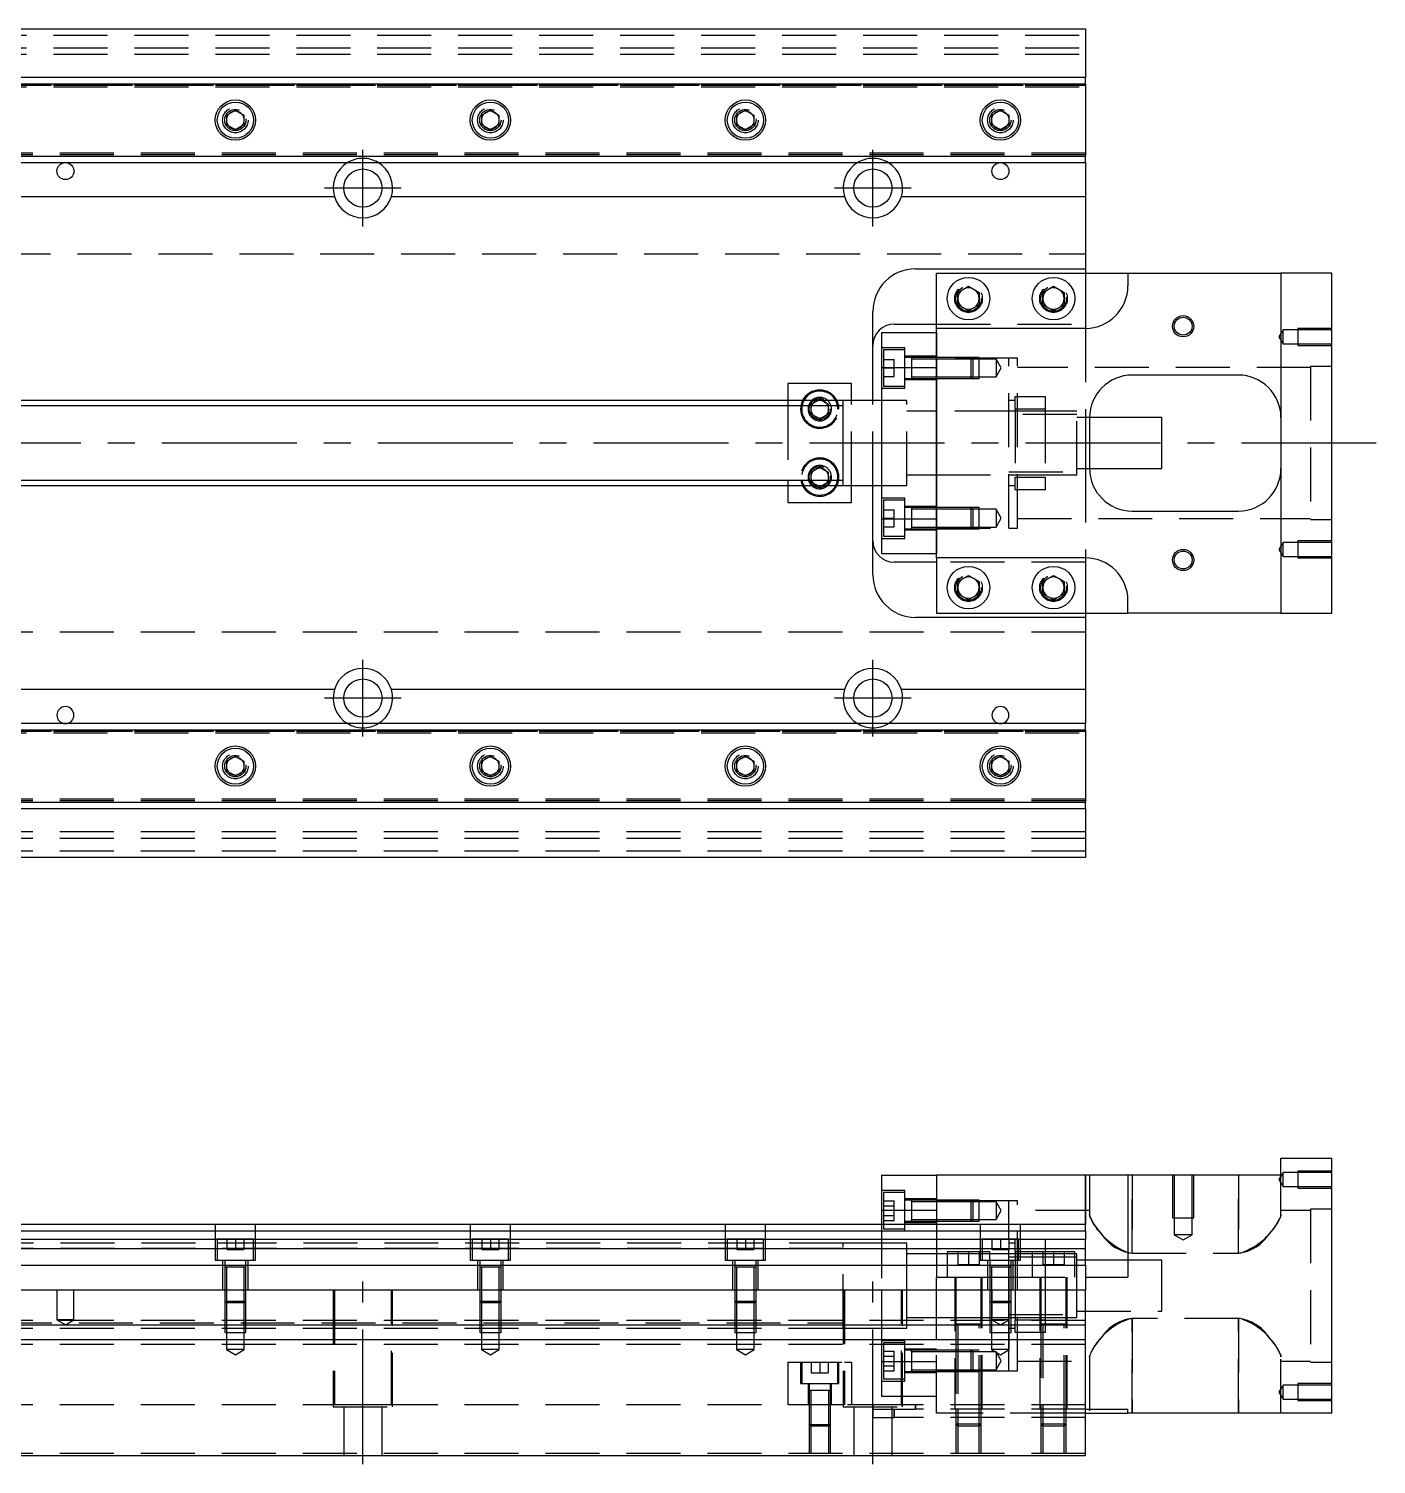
# Model space of a CAD drawing. Extents: x -20 to 930, y -286 to 102.
# Drawn here: x 451.4 to 768.4, y -240.3 to 97.5 of the extents above; entities that cross this region are included whole.
import ezdxf

# ---------------------------------------------------------------- set-up
doc = ezdxf.new("R2010")
doc.units = 0
doc.linetypes.add('CENTER', pattern=[50.8, 31.75, -6.35, 6.35, -6.35])
doc.linetypes.add('DASHED', pattern=[19.05, 12.7, -6.35])
doc.layers.get('0').update_dxf_attribs({"linetype": 'CONTINUOUS'})
doc.layers.add('CENTER', color=1, linetype='CENTER')

msp = doc.modelspace()

# ---------------------------------------------------------------- linework, layer by layer
at = {"color": 3, "linetype": 'DASHED'}
for p, q in [((0, 96), (700, 96)), ((0, 93), (700, 93)), ((0, 91.5), (700, 91.5)), ((0, 84.2), (700, 84.2)), ((0, 83.8), (700, 83.8)), ((425, 84.204452), (700, 84.204452)), ((502.483582, 76.286038), (502.5, 76)), ((557.5, 76), (557.518502, 76.303588)), ((622.483582, 76.286038), (622.5, 76)), ((677.5, 76), (677.518502, 76.303588)), ((700, 68.2), (0, 68.2)), ((700, 67.8), (0, 67.8)), ((700, 67.795548), (425, 67.795548)), ((5.640312, 44.5), (700, 44.5)), ((700, 40), (700, 28)), ((669.5, 34), (669.520026, 34.346056)), ((695.477798, 34.364306), (695.5, 34)), ((665, 28), (700, 28)), ((700, 28), (700, 27)), ((665, 26), (665, 17.78342)), ((700, 27), (700, 6)), ((746.5, 26.65), (745.547372, 25)), ((745.547372, 25), (746.5, 23.35)), ((746.5, 23.35), (746.5, 26.65)), ((750, 26.65), (746.5, 26.65)), ((750, 26.999994), (750, 23.000006)), ((758, 26.999994), (750, 26.999994)), ((758, 26.65), (750, 26.65)), ((657.5, 22.42767), (652, 22.42767)), ((652.5, 21.92767), (652.5, 13.42767)), ((657.5, 21.92767), (652.5, 21.92767)), ((657.5, 12.92767), (657.5, 22.42767)), ((665, 20.42767), (657.5, 20.42767)), ((746.5, 23.35), (750, 23.35)), ((750, 23.35), (758, 23.35)), ((750, 23.000006), (758, 23.000006)), ((652.5, 19.67767), (655, 19.67767)), ((652.5, 17.67767), (655, 17.67767)), ((655, 17.67767), (655, 19.67767)), ((655, 15.67767), (655, 17.67767)), ((659.1, 20.17767), (657.5, 20.17767)), ((659.1, 20.17767), (659.095, 20.17767)), ((659.1, 20.17767), (659.1, 19.92022)), ((664.99998, 20.17767), (659.1, 20.17767)), ((659.105, 20.17767), (659.1, 20.17767)), ((659.1, 19.92022), (659.1, 15.435068)), ((664.99998, 19.77767), (659.1, 19.77767)), ((673.1, 20.17767), (665, 20.17767)), ((673.1, 20.177664), (665, 20.177664)), ((682, 20), (665, 20)), ((673.5, 19.77767), (665, 19.77767)), ((673.1, 15.17767), (673.1, 20.17767)), ((673.5, 19.77767), (673.1, 20.17767)), ((675, 20.177664), (673.10002, 20.177664)), ((673.5, 19.77767), (673.5, 15.57767)), ((675, 19.77767), (673.50002, 19.77767)), ((675, 15.177674), (675, 20.177664)), ((679, 19.77767), (675, 19.77767)), ((679, 19.77767), (679, 15.57767)), ((680.212436, 17.67767), (679, 19.77767)), ((679, 15.57767), (680.212436, 17.67767)), ((682, -20), (682, 20)), ((684, 20), (682, 20)), ((684, -20), (684, 20)), ((753, 17.75), (684, 17.75)), ((753, 18), (753, -18)), ((758, 18), (753, 18)), ((652.5, 15.67767), (655, 15.67767)), ((657.5, 15.17767), (659.1, 15.17767)), ((657.5, 14.92767), (665, 14.92767)), ((659.095, 15.17767), (659.1, 15.17767)), ((659.1, 15.57767), (664.99998, 15.57767)), ((659.1, 15.435068), (659.1, 15.17767)), ((659.1, 15.17767), (664.99998, 15.17767)), ((659.1, 15.17767), (659.105, 15.17767)), ((665, 15.57767), (673.5, 15.57767)), ((665, 15.177674), (673.1, 15.177674)), ((665, 15.17767), (673.1, 15.17767)), ((673.1, 15.17767), (673.5, 15.57767)), ((673.10002, 15.177674), (675, 15.177674)), ((673.50002, 15.57767), (675, 15.57767)), ((675, 15.57767), (679, 15.57767)), ((652, 12.92767), (657.5, 12.92767)), ((652.5, 13.42767), (657.5, 13.42767)), ((683.5, 11), (690.5, 11)), ((683.5, 8), (683.5, 11)), ((690.5, 11), (690.5, 8)), ((630, 10), (630, 8.75)), ((630, 8.75), (630, -8.75)), ((635, 8), (635.018502, 8.303588)), ((635.5, 9.1547), (636.964102, 10)), ((635.5, 8.75), (635.5, 9.1547)), ((635.5, 6.8453), (635.5, 8.75)), ((637.5, 5.690598), (635.5, 6.8453)), ((639.5, 6.8453), (637.5, 5.690598)), ((638.035898, 10), (639.5, 9.1547)), ((639.5, 9.1547), (639.5, 8.75)), ((639.5, 8.75), (639.5, 6.8453)), ((645, -10), (645, 10)), ((650, -10), (650, 10)), ((658, 10), (652, 10)), ((658, -10), (658, 10)), ((665, 7.5), (658, 7.5)), ((682.005, 7.5), (665, 7.5)), ((690.5, 7.5), (681.995, 7.5)), ((683.5, 10), (682, 10)), ((683.5, 8), (683.5, -8)), ((690.5, 8), (683.5, 8)), ((690.5, 8), (690.5, -8)), ((698, 7.5), (690.5, 7.5)), ((698, -7.5), (698, 7.5)), ((698, 6.75), (682, 6.75)), ((701, 6), (698, 6)), ((700, 6), (700, -6)), ((635.5, -6.8453), (637.5, -5.690598)), ((637.5, -5.690598), (639.5, -6.8453)), ((682, -6.75), (698, -6.75)), ((698, -6), (701, -6)), ((700, -6), (700, -27)), ((630, -8.75), (630, -10)), ((635.5, -8.75), (635.5, -6.8453)), ((635.5, -9.1547), (635.5, -8.75)), ((636.964102, -10), (635.5, -9.1547)), ((639.5, -9.1547), (638.035898, -10)), ((639.5, -6.8453), (639.5, -8.75)), ((639.5, -8.75), (639.5, -9.1547)), ((639.983582, -7.713962), (640, -8)), ((652, -10), (658, -10)), ((658, -7.5), (665, -7.5)), ((665, -7.5), (682.005, -7.5)), ((681.995, -7.5), (690.5, -7.5)), ((682, -10), (683.5, -10)), ((683.5, -8), (690.5, -8)), ((683.5, -11), (683.5, -8)), ((690.5, -7.5), (698, -7.5)), ((690.5, -8), (690.5, -11)), ((657.5, -12.92767), (652, -12.92767)), ((652.5, -13.42767), (652.5, -21.92767)), ((657.5, -13.42767), (652.5, -13.42767)), ((657.5, -22.42767), (657.5, -12.92767)), ((690.5, -11), (683.5, -11)), ((652.5, -15.67767), (655, -15.67767)), ((655, -17.67767), (655, -15.67767)), ((665, -14.92767), (657.5, -14.92767)), ((659.1, -15.17767), (657.5, -15.17767)), ((659.1, -15.17767), (659.095, -15.17767)), ((659.1, -15.17767), (659.1, -15.435118)), ((659.105, -15.17767), (659.1, -15.17767)), ((664.99998, -15.17767), (659.1, -15.17767)), ((659.1, -15.435118), (659.1, -19.920272)), ((664.99998, -15.57767), (659.1, -15.57767)), ((673.1, -15.17767), (665, -15.17767)), ((673.1, -15.177674), (665, -15.177674)), ((673.5, -15.57767), (665, -15.57767)), ((673.1, -20.17767), (673.1, -15.17767)), ((673.5, -15.57767), (673.1, -15.17767)), ((675, -15.177674), (673.10002, -15.177674)), ((673.5, -15.57767), (673.5, -19.77767)), ((675, -15.57767), (673.50002, -15.57767)), ((675, -20.177664), (675, -15.177674)), ((679, -15.57767), (675, -15.57767)), ((679, -15.57767), (679, -19.77767)), ((680.212436, -17.67767), (679, -15.57767)), ((652.5, -17.67767), (655, -17.67767)), ((652.5, -19.67767), (655, -19.67767)), ((655, -19.67767), (655, -17.67767)), ((657.5, -20.17767), (659.1, -20.17767)), ((659.095, -20.17767), (659.1, -20.17767)), ((659.1, -19.77767), (664.99998, -19.77767)), ((659.1, -19.920272), (659.1, -20.17767)), ((659.1, -20.17767), (659.105, -20.17767)), ((659.1, -20.17767), (664.99998, -20.17767)), ((665, -17.78342), (665, -26)), ((665, -19.77767), (673.5, -19.77767)), ((665, -20), (682, -20)), ((665, -20.177664), (673.1, -20.177664)), ((665, -20.17767), (673.1, -20.17767)), ((673.1, -20.17767), (673.5, -19.77767)), ((673.10002, -20.177664), (675, -20.177664)), ((673.50002, -19.77767), (675, -19.77767)), ((675, -19.77767), (679, -19.77767)), ((679, -19.77767), (680.212436, -17.67767)), ((682, -20), (684, -20)), ((684, -17.75), (753, -17.75)), ((753, -18), (758, -18)), ((652, -22.42767), (657.5, -22.42767)), ((652.5, -21.92767), (657.5, -21.92767)), ((657.5, -20.42767), (665, -20.42767)), ((746.5, -23.35), (745.547372, -25)), ((746.5, -26.65), (746.5, -23.35)), ((750, -23.35), (746.5, -23.35)), ((750, -23.000006), (750, -26.999994)), ((758, -23.000006), (750, -23.000006)), ((758, -23.35), (750, -23.35)), ((700, -27), (700, -28)), ((745.547372, -25), (746.5, -26.65)), ((746.5, -26.65), (750, -26.65)), ((750, -26.65), (758, -26.65)), ((750, -26.999994), (758, -26.999994)), ((700, -28), (665, -28)), ((700, -28), (700, -40)), ((669.5, -34), (669.520026, -33.653944)), ((695.477798, -33.635694), (695.5, -34)), ((700, -44.5), (5.640312, -44.5)), ((0, -67.8), (700, -67.8)), ((0, -68.2), (700, -68.2)), ((425, -67.795548), (700, -67.795548)), ((502.483582, -75.713962), (502.5, -76)), ((562.483582, -75.713962), (562.5, -76)), ((622.483582, -75.713962), (622.5, -76)), ((682.483582, -75.713962), (682.5, -76)), ((700, -83.8), (0, -83.8)), ((700, -84.2), (0, -84.2)), ((700, -84.204452), (425, -84.204452)), ((700, -91.5), (0, -91.5)), ((700, -93), (0, -93)), ((700, -96), (0, -96)), ((746.5, -171.62), (745.547372, -173.27)), ((746.5, -174.92), (746.5, -171.62)), ((750, -171.62), (746.5, -171.62)), ((750, -171.270006), (750, -175.269994)), ((758, -171.270006), (750, -171.270006)), ((758, -171.62), (750, -171.62)), ((700, -172.27), (700, -183.77)), ((701, -172.27), (701, -181.564836)), ((711, -190.584786), (711, -172.27)), ((711, -172.27), (711, -190.584786)), ((720.500006, -172.27), (720.500006, -182.27)), ((720.9, -172.27), (720.9, -182.27)), ((725.1, -182.27), (725.1, -172.27)), ((725.499994, -182.27), (725.499994, -172.27)), ((736, -172.27), (736, -190.584786)), ((736, -190.584786), (736, -172.27)), ((745.547372, -173.27), (746.5, -174.92)), ((746, -181.564836), (746, -172.27)), ((746.5, -174.92), (750, -174.92)), ((750, -174.92), (758, -174.92)), ((750, -175.269994), (758, -175.269994)), ((657.5, -175.84233), (652, -175.84233)), ((652.5, -176.34233), (652.5, -180.59233)), ((657.5, -176.34233), (652.5, -176.34233)), ((652.5, -178.28293), (655, -178.28293)), ((655, -179.43763), (655, -178.28293)), ((657.5, -180.59233), (657.5, -175.84233)), ((665, -177.84233), (657.5, -177.84233)), ((659.1, -178.09233), (657.5, -178.09233)), ((659.1, -178.09233), (659.095, -178.09233)), ((659.1, -178.092326), (659.1, -178.49233)), ((659.1, -178.09233), (659.1, -178.34978)), ((659.1, -178.349798), (659.1, -178.09233)), ((664.99998, -178.09233), (659.1, -178.09233)), ((659.105, -178.09233), (659.1, -178.09233)), ((659.1, -178.34978), (659.1, -180.59233)), ((664.99998, -178.49233), (659.1, -178.49233)), ((673.1, -178.09233), (665, -178.09233)), ((673.100006, -178.092336), (665, -178.092336)), ((673.27767, -178.27), (665, -178.27)), ((673.5, -178.49233), (665, -178.49233)), ((673.1, -180.59233), (673.1, -178.09233)), ((673.5, -178.49233), (673.1, -178.09233)), ((675, -178.092336), (673.10002, -178.092336)), ((675, -178.27), (673.27767, -178.27)), ((673.5, -178.49233), (673.5, -182.69233)), ((675, -178.49233), (673.50002, -178.49233)), ((675, -183.092326), (675, -178.092336)), ((682, -178.27), (675, -178.27)), ((679, -178.49233), (675, -178.49233)), ((679, -178.49233), (679, -182.69233)), ((680.212436, -180.59233), (679, -178.49233)), ((682, -187.27), (682, -178.27)), ((684, -178.27), (682, -178.27)), ((684, -198.27), (684, -178.27)), ((652.5, -179.43763), (655, -179.43763)), ((652.5, -180.59233), (652.5, -183.77)), ((652.5, -181.747032), (655, -181.747032)), ((655, -181.747032), (655, -179.43763)), ((655, -182.901732), (655, -181.747032)), ((657.5, -185.34233), (657.5, -180.59233)), ((659.1, -180.450286), (659.1, -180.734376)), ((659.1, -180.59233), (659.1, -182.834932)), ((673.1, -183.09233), (673.1, -180.59233)), ((679, -182.69233), (680.212436, -180.59233)), ((701, -180.52), (684, -180.52)), ((701, -181.564836), (701.03624, -181.894956)), ((701.02814, -181.853354), (701, -181.564836)), ((701.119076, -182.200348), (701.02814, -181.853354)), ((720.500006, -182.27), (725.499994, -182.27)), ((720.9, -182.27), (720.9, -186.27)), ((725.1, -186.27), (725.1, -182.27)), ((745.880924, -182.200348), (745.97186, -181.853354)), ((746, -181.564836), (745.96376, -181.894956)), ((745.97186, -181.853354), (746, -181.564836)), ((753, -180.52), (746, -180.52)), ((753, -180.27), (753, -216.27)), ((758, -180.27), (753, -180.27)), ((495.25, -183.77), (495.25, -192.27)), ((504.75, -192.27), (504.75, -183.77)), ((555.25, -183.77), (555.25, -192.27)), ((564.75, -192.27), (564.75, -183.77)), ((615.25, -183.77), (615.25, -192.27)), ((624.75, -192.27), (624.75, -183.77)), ((652, -183.77), (652, -199.27)), ((652, -185.34233), (657.5, -185.34233)), ((652.5, -182.901732), (655, -182.901732)), ((652.5, -183.77), (652.5, -184.84233)), ((652.5, -184.84233), (657.5, -184.84233)), ((657.5, -183.09233), (659.105, -183.09233)), ((657.5, -183.34233), (665, -183.34233)), ((659.095, -183.09233), (664.99998, -183.09233)), ((659.1, -182.69233), (659.1, -183.092336)), ((659.1, -182.69233), (664.99998, -182.69233)), ((659.1, -183.09233), (659.1, -182.834882)), ((659.1, -183.09233), (659.1, -182.834882)), ((659.1, -182.834932), (659.1, -183.09233)), ((659.1, -182.834932), (659.1, -183.09233)), ((665, -182.69233), (673.5, -182.69233)), ((665, -183.092326), (673.100006, -183.092326)), ((665, -183.09233), (673.1, -183.09233)), ((665, -183.77), (665, -196.27)), ((673.1, -183.09233), (673.5, -182.69233)), ((673.10002, -183.092326), (675, -183.092326)), ((673.50002, -182.69233), (675, -182.69233)), ((675, -182.69233), (679, -182.69233)), ((675.25, -183.77), (675.25, -192.27)), ((684.75, -192.27), (684.75, -183.77)), ((643, -188.27), (424.5, -188.27)), ((504.25, -187.27), (495.75, -187.27)), ((495.75, -187.27), (495.75, -192.27)), ((504.25, -188.27), (495.75, -188.27)), ((498, -187.27), (498, -189.77)), ((500, -187.27), (500, -189.77)), ((502, -187.27), (502, -189.77)), ((504.25, -192.27), (504.25, -187.27)), ((564.25, -187.27), (555.75, -187.27)), ((555.75, -187.27), (555.75, -192.27)), ((564.25, -188.27), (555.75, -188.27)), ((558, -187.27), (558, -189.77)), ((560, -187.27), (560, -189.77)), ((562, -187.27), (562, -189.77)), ((564.25, -192.27), (564.25, -187.27)), ((624.25, -187.27), (615.75, -187.27)), ((615.75, -187.27), (615.75, -192.27)), ((624.25, -188.27), (615.75, -188.27)), ((618, -187.27), (618, -189.77)), ((620, -187.27), (620, -189.77)), ((622, -187.27), (622, -189.77)), ((624.25, -192.27), (624.25, -187.27)), ((643, -188.27), (642.995, -188.27)), ((643, -188.270502), (643, -188.27)), ((652, -188.27), (643, -188.27)), ((643.005, -188.27), (643, -188.27)), ((643, -208.27), (643, -188.270502)), ((658, -188.27), (652, -188.27)), ((658, -198.27), (658, -188.27)), ((658, -198.27), (658, -188.27)), ((684.25, -187.27), (675.75, -187.27)), ((675.75, -187.27), (675.75, -192.27)), ((678, -187.27), (678, -189.77)), ((680, -187.27), (680, -189.77)), ((682, -187.27), (682, -189.77)), ((683.5, -188.27), (682, -188.27)), ((683.5, -190.27), (683.5, -187.27)), ((684.25, -187.27), (690.5, -187.27)), ((684.25, -192.27), (684.25, -187.27)), ((690.5, -187.27), (690.5, -190.27)), ((723, -186.27), (720.9, -186.27)), ((720.9, -186.27), (723, -187.482436)), ((725.1, -186.27), (723, -186.27)), ((723, -187.482436), (725.1, -186.27)), ((643, -189.52), (25, -189.52)), ((495.25, -192.27), (504.75, -192.27)), ((497, -192.27), (497, -199.27)), ((497.5, -192.27), (497.5, -193.87)), ((498, -189.77), (500, -189.77)), ((500, -189.77), (502, -189.77)), ((502.5, -193.87), (502.5, -192.27)), ((503, -199.27), (503, -192.27)), ((555.25, -192.27), (564.75, -192.27)), ((557, -192.27), (557, -199.27)), ((557.5, -192.27), (557.5, -193.87)), ((558, -189.77), (560, -189.77)), ((560, -189.77), (562, -189.77)), ((562.5, -193.87), (562.5, -192.27)), ((563, -199.27), (563, -192.27)), ((615.25, -192.27), (624.75, -192.27)), ((617, -192.27), (617, -199.27)), ((617.5, -192.27), (617.5, -193.87)), ((618, -189.77), (620, -189.77)), ((620, -189.77), (622, -189.77)), ((622.5, -193.87), (622.5, -192.27)), ((623, -199.27), (623, -192.27)), ((665, -190.77), (658, -190.77)), ((667.5, -190.77), (665, -190.77)), ((675.75, -190.27), (667.5, -190.27)), ((667.5, -190.27), (667.5, -196.27)), ((675.75, -190.77), (667.5, -190.77)), ((670, -190.27), (670, -193.27)), ((672.5, -190.27), (672.5, -193.27)), ((675, -190.27), (675, -193.27)), ((675.25, -192.27), (684.75, -192.27)), ((677.5, -190.27), (675.75, -190.27)), ((677.5, -190.77), (675.75, -190.77)), ((677, -192.27), (677, -199.27)), ((677.5, -192.27), (677.5, -190.27)), ((682, -190.77), (677.5, -190.77)), ((677.5, -192.27), (677.5, -193.87)), ((678, -189.77), (680, -189.77)), ((680, -189.77), (682, -189.77)), ((682, -190.77), (681.995, -190.77)), ((682, -192.27), (682, -189.77)), ((682.005, -190.77), (682, -190.77)), ((683.5, -190.77), (682, -190.77)), ((683.5, -191.52), (682, -191.52)), ((682, -193.868864), (682, -192.27)), ((682.5, -193.87), (682.5, -192.27)), ((683, -199.27), (683, -192.27)), ((683.5, -190.27), (683.5, -192.27)), ((684.25, -190.27), (683.5, -190.27)), ((684.25, -190.77), (683.5, -190.77)), ((684.25, -191.52), (683.5, -191.52)), ((683.5, -192.27), (683.5, -196.27)), ((687.5, -190.27), (684.25, -190.27)), ((687.5, -190.77), (684.25, -190.77)), ((687.5, -191.52), (684.25, -191.52)), ((697.5, -190.27), (687.5, -190.27)), ((687.5, -190.27), (687.5, -196.27)), ((690.5, -190.77), (687.5, -190.77)), ((690.5, -191.52), (687.5, -191.52)), ((690, -190.27), (690, -193.27)), ((690.5, -190.27), (690.5, -196.27)), ((697.5, -190.77), (690.5, -190.77)), ((697.5, -191.52), (690.5, -191.52)), ((692.5, -190.27), (692.5, -193.27)), ((695, -190.27), (695, -193.27)), ((697.5, -196.27), (697.5, -190.27)), ((698, -190.77), (697.5, -190.77)), ((698, -191.52), (697.5, -191.52)), ((698, -196.27), (698, -190.77)), ((700, -192.27), (698, -192.27)), ((710, -192.27), (700, -192.27)), ((709.999944, -190.481278), (711, -190.584786)), ((718, -192.27), (710, -192.27)), ((711, -190.584786), (736, -190.584786)), ((718, -198.27), (718, -192.27)), ((736.383512, -190.569422), (736, -190.584786)), ((497.5, -193.865), (497.5, -193.87)), ((497.757468, -193.87), (497.5, -193.87)), ((497.5, -193.87), (497.5, -199.26998)), ((497.5, -193.87), (497.5, -193.875)), ((502.242552, -193.87), (497.757468, -193.87)), ((497.9, -193.87), (497.9, -199.26998)), ((502.1, -199.26998), (502.1, -193.87)), ((502.5, -193.87), (502.242552, -193.87)), ((502.5, -193.87), (502.5, -193.865)), ((502.5, -199.26998), (502.5, -193.87)), ((502.5, -193.875), (502.5, -193.87)), ((557.5, -193.865), (557.5, -193.87)), ((557.757468, -193.87), (557.5, -193.87)), ((557.5, -193.87), (557.5, -199.26998)), ((557.5, -193.87), (557.5, -193.875)), ((562.242552, -193.87), (557.757468, -193.87)), ((557.9, -193.87), (557.9, -199.26998)), ((562.1, -199.26998), (562.1, -193.87)), ((562.5, -193.87), (562.242552, -193.87)), ((562.5, -193.87), (562.5, -193.865)), ((562.5, -199.26998), (562.5, -193.87)), ((562.5, -193.875), (562.5, -193.87)), ((617.5, -193.865), (617.5, -193.87)), ((617.757468, -193.87), (617.5, -193.87)), ((617.5, -193.87), (617.5, -199.26998)), ((617.5, -193.87), (617.5, -193.875)), ((622.242552, -193.87), (617.757468, -193.87)), ((617.9, -193.87), (617.9, -199.26998)), ((622.1, -199.26998), (622.1, -193.87)), ((622.5, -193.87), (622.242552, -193.87)), ((622.5, -193.87), (622.5, -193.865)), ((622.5, -199.26998), (622.5, -193.87)), ((622.5, -193.875), (622.5, -193.87)), ((670, -193.27), (672.5, -193.27)), ((672.5, -193.27), (675, -193.27)), ((677.5, -193.865), (677.5, -193.87)), ((677.5, -193.87), (677.757448, -193.87)), ((677.757468, -193.87), (677.5, -193.87)), ((677.5, -193.87), (677.5, -199.26998)), ((677.5, -193.87), (677.5, -193.875)), ((682.242552, -193.87), (677.757468, -193.87)), ((677.9, -193.87), (677.9, -199.26998)), ((682, -196.27), (682, -193.868864)), ((682.1, -199.26998), (682.1, -193.87)), ((682.5, -193.87), (682.242552, -193.87)), ((682.242602, -193.87), (682.5, -193.87)), ((682.5, -193.87), (682.5, -193.865)), ((682.5, -199.26998), (682.5, -193.87)), ((682.5, -193.875), (682.5, -193.87)), ((690, -193.27), (692.5, -193.27)), ((692.5, -193.27), (695, -193.27)), ((458, -199.27), (458, -206.27)), ((462, -206.27), (462, -199.27)), ((497.5, -199.27), (497.5, -201.87)), ((497.500006, -199.27), (497.500006, -201.870006)), ((497.9, -199.27), (497.9, -202.27)), ((502.1, -202.27), (502.1, -199.27)), ((502.499994, -201.870006), (502.499994, -199.27)), ((502.5, -201.87), (502.5, -199.27)), ((523, -199.27), (523, -226.77)), ((523.291796, -199.27), (523.291796, -226.27)), ((536.708204, -226.27), (536.708204, -199.27)), ((537, -226.77), (537, -199.27)), ((557.5, -199.27), (557.5, -201.87)), ((557.500006, -199.27), (557.500006, -201.870006)), ((557.9, -199.27), (557.9, -202.27)), ((562.1, -202.27), (562.1, -199.27)), ((562.499994, -201.870006), (562.499994, -199.27)), ((562.5, -201.87), (562.5, -199.27)), ((617.5, -199.27), (617.5, -201.87)), ((617.500006, -199.27), (617.500006, -201.870006)), ((617.9, -199.27), (617.9, -202.27)), ((622.1, -202.27), (622.1, -199.27)), ((622.499994, -201.870006), (622.499994, -199.27)), ((622.5, -201.87), (622.5, -199.27)), ((643, -199.27), (643, -226.77)), ((643.291796, -199.27), (643.291796, -226.27)), ((652, -199.27), (652, -207.57)), ((656.708204, -226.27), (656.708204, -199.27)), ((657, -226.77), (657, -199.27)), ((658, -208.27), (658, -198.27)), ((658, -208.27), (658, -198.27)), ((665, -199.27), (665, -196.27)), ((665, -196.27), (677.5, -196.27)), ((665, -207.57), (665, -199.27)), ((669.25, -196.27), (669.25, -227.27)), ((669.5, -196.27), (669.5, -199.27)), ((669.5, -199.27), (669.5, -207.27)), ((675.5, -207.275), (675.5, -196.27)), ((675.75, -227.27), (675.75, -196.27)), ((677.5, -196.27), (677.9, -196.27)), ((677.5, -199.27), (677.5, -201.87)), ((677.500006, -199.27), (677.500006, -201.870006)), ((677.9, -196.27), (682.1, -196.27)), ((677.9, -199.27), (677.9, -202.27)), ((678, -199.27), (678, -206.27)), ((682, -198.27), (682, -196.27)), ((682, -199.27), (682, -198.27)), ((682, -206.27), (682, -199.27)), ((682.1, -196.27), (682.5, -196.27)), ((682.1, -202.27), (682.1, -199.27)), ((682.499994, -201.870006), (682.499994, -199.27)), ((682.5, -196.27), (700, -196.27)), ((682.5, -201.87), (682.5, -199.27)), ((683.5, -196.27), (683.5, -206.27)), ((684, -218.27), (684, -198.27)), ((689.25, -196.27), (689.25, -227.27)), ((689.5, -196.27), (689.5, -207.275)), ((690.5, -196.27), (690.5, -206.27)), ((695.5, -207.275), (695.5, -196.27)), ((695.75, -227.27), (695.75, -196.27)), ((698, -198.27), (698, -196.27)), ((698, -205.77), (698, -198.27)), ((718, -204.27), (718, -198.27)), ((497.5, -201.87), (502.5, -201.87)), ((497.5, -201.87), (497.9, -202.27)), ((497.500006, -201.87002), (497.500006, -207.57)), ((502.1, -202.27), (497.9, -202.27)), ((497.9, -202.27002), (497.9, -209.27)), ((502.1, -202.27), (502.5, -201.87)), ((502.1, -209.27), (502.1, -202.27002)), ((502.499994, -207.57), (502.499994, -201.87002)), ((557.5, -201.87), (562.5, -201.87)), ((557.5, -201.87), (557.9, -202.27)), ((557.500006, -201.87002), (557.500006, -207.57)), ((562.1, -202.27), (557.9, -202.27)), ((557.9, -202.27002), (557.9, -209.27)), ((562.1, -202.27), (562.5, -201.87)), ((562.1, -209.27), (562.1, -202.27002)), ((562.499994, -207.57), (562.499994, -201.87002)), ((617.5, -201.87), (622.5, -201.87)), ((617.5, -201.87), (617.9, -202.27)), ((617.500006, -201.87002), (617.500006, -207.57)), ((622.1, -202.27), (617.9, -202.27)), ((617.9, -202.27002), (617.9, -209.27)), ((622.1, -202.27), (622.5, -201.87)), ((622.1, -209.27), (622.1, -202.27002)), ((622.499994, -207.57), (622.499994, -201.87002)), ((677.5, -201.87), (682.5, -201.87)), ((677.5, -201.87), (677.9, -202.27)), ((677.500006, -201.87002), (677.500006, -207.57)), ((682.1, -202.27), (677.9, -202.27)), ((677.9, -202.27002), (677.9, -209.27)), ((682.1, -202.27), (682.5, -201.87)), ((682.1, -209.27), (682.1, -202.27002)), ((682.499994, -207.57), (682.499994, -201.87002)), ((658, -205.77), (665, -205.77)), ((665, -205.77), (669.5, -205.77)), ((669.5, -205.77), (682.005, -205.77)), ((681.995, -205.77), (690.5, -205.77)), ((682, -205.02), (698, -205.02)), ((682.005, -205.77), (690.5, -205.77)), ((690.5, -205.77), (698, -205.77)), ((698, -204.27), (718, -204.27)), ((710.616488, -205.970578), (711, -205.955214)), ((736, -205.955214), (711, -205.955214)), ((711, -228.27), (711, -205.955214)), ((711, -205.955214), (711, -228.27)), ((736, -205.955214), (736, -228.27)), ((736, -228.27), (736, -205.955214)), ((736.383512, -205.970578), (736, -205.955214)), ((700, -206.42), (0, -206.42)), ((25, -207.02), (643, -207.02)), ((382.499994, -208.27), (643.005, -208.27)), ((462, -206.27), (458, -206.27)), ((458, -206.27), (460, -207.4247)), ((460, -207.4247), (462, -206.27)), ((497.500006, -207.57), (497.500006, -209.27)), ((497.500006, -208.27), (502.499994, -208.27)), ((497.500006, -209.27), (502.499994, -209.27)), ((497.9, -209.27), (497.9, -213.27)), ((502.1, -213.27), (502.1, -209.27)), ((502.499994, -209.27), (502.499994, -207.57)), ((557.500006, -207.57), (557.500006, -209.27)), ((557.500006, -208.27), (562.499994, -208.27)), ((557.500006, -209.27), (562.499994, -209.27)), ((557.9, -209.27), (557.9, -213.27)), ((562.1, -213.27), (562.1, -209.27)), ((562.499994, -209.27), (562.499994, -207.57)), ((617.500006, -207.57), (617.500006, -209.27)), ((617.500006, -208.27), (622.499994, -208.27)), ((617.500006, -209.27), (622.499994, -209.27)), ((617.9, -209.27), (617.9, -213.27)), ((622.1, -213.27), (622.1, -209.27)), ((622.499994, -209.27), (622.499994, -207.57)), ((642.995, -208.27), (643.291796, -208.27)), ((643.291796, -208.27), (652, -208.27)), ((652, -207.57), (652, -210.97)), ((652, -208.27), (658, -208.27)), ((665, -210.97), (665, -207.57)), ((669.5, -207.265), (669.5, -207.27)), ((669.849602, -207.27), (669.5, -207.27)), ((669.5, -207.27), (669.5, -207.57)), ((669.5, -207.27), (669.5, -207.275)), ((669.5, -207.57), (669.5, -210.97)), ((675.15035, -207.27), (669.849602, -207.27)), ((670, -207.27), (670, -207.57)), ((670, -207.57), (670, -210.97)), ((675, -227.26998), (675, -207.27)), ((675.5, -207.27), (675.15035, -207.27)), ((675.5, -227.26998), (675.5, -207.265)), ((677.500006, -207.57), (677.500006, -209.27)), ((677.500006, -209.27), (682.499994, -209.27)), ((677.9, -209.27), (677.9, -213.27)), ((682, -206.27), (678, -206.27)), ((678, -206.27), (680, -207.4247)), ((680, -207.4247), (682, -206.27)), ((682, -218.27), (682, -206.27)), ((682, -208.27), (683.5, -208.27)), ((682.1, -213.27), (682.1, -209.27)), ((682.499994, -209.27), (682.499994, -207.57)), ((683.5, -206.27), (690.5, -206.27)), ((683.5, -209.27), (683.5, -206.27)), ((690.5, -209.27), (683.5, -209.27)), ((689.5, -207.265), (689.5, -227.26998)), ((689.5, -207.27), (689.84965, -207.27)), ((689.849602, -207.27), (689.5, -207.27)), ((695.15035, -207.27), (689.849602, -207.27)), ((690, -207.27), (690, -227.26998)), ((690.5, -206.27), (690.5, -209.27)), ((695, -227.26998), (695, -207.27)), ((695.150204, -207.27), (695.5, -207.27)), ((695.5, -207.27), (695.15035, -207.27)), ((695.5, -227.26998), (695.5, -207.265)), ((700, -212.12), (0, -212.12)), ((652, -210.97), (652, -216.05342)), ((657.5, -211.19767), (652, -211.19767)), ((652.5, -211.69767), (652.5, -215.94767)), ((657.5, -211.69767), (652.5, -211.69767)), ((657.5, -215.94767), (657.5, -211.19767)), ((665, -227.27), (665, -210.97)), ((669.5, -210.97), (669.5, -227.26998)), ((670, -210.97), (670, -227.26998)), ((502.1, -213.27), (497.9, -213.27)), ((497.9, -213.27), (500, -214.482436)), ((500, -214.482436), (502.1, -213.27)), ((562.1, -213.27), (557.9, -213.27)), ((557.9, -213.27), (560, -214.482436)), ((560, -214.482436), (562.1, -213.27)), ((622.1, -213.27), (617.9, -213.27)), ((617.9, -213.27), (620, -214.482436)), ((620, -214.482436), (622.1, -213.27)), ((652, -216.05342), (652, -224.27)), ((652, -216.05342), (656.708204, -216.05342)), ((652.5, -213.638268), (655, -213.638268)), ((652.5, -214.792968), (655, -214.792968)), ((652.5, -215.94767), (652.5, -220.19767)), ((655, -214.792968), (655, -213.638268)), ((655, -217.10237), (655, -214.792968)), ((656.708204, -216.05342), (665, -216.05342)), ((665, -213.19767), (657.5, -213.19767)), ((659.105, -213.44767), (657.5, -213.44767)), ((657.5, -220.69767), (657.5, -215.94767)), ((664.99998, -213.44767), (659.095, -213.44767)), ((659.1, -213.447664), (659.1, -213.448522)), ((659.1, -213.44767), (659.1, -213.705118)), ((659.1, -213.705136), (659.1, -213.44767)), ((659.1, -213.705118), (659.1, -215.94767)), ((664.99998, -213.84767), (659.1, -213.84767)), ((659.1, -215.797638), (659.1, -216.07851)), ((659.1, -215.94767), (659.1, -217.714664)), ((669.5, -213.44767), (665, -213.44767)), ((669.5, -213.447674), (665, -213.447674)), ((669.5, -213.84767), (665, -213.84767)), ((670, -213.44767), (669.5, -213.44767)), ((670, -213.447674), (669.5, -213.447674)), ((670, -213.84767), (669.5, -213.84767)), ((673.1, -213.44767), (670, -213.44767)), ((673.100006, -213.447674), (670, -213.447674)), ((673.5, -213.84767), (670, -213.84767)), ((673.1, -215.94767), (673.1, -213.44767)), ((673.5, -213.84767), (673.1, -213.44767)), ((673.1, -218.44767), (673.1, -215.94767)), ((675, -213.447674), (673.10002, -213.447674)), ((673.5, -213.84767), (673.5, -215.94767)), ((673.5, -215.94767), (673.5, -218.04767)), ((675, -213.84767), (673.50002, -213.84767)), ((679, -213.84767), (675, -213.84767)), ((682.1, -213.27), (677.9, -213.27)), ((677.9, -213.27), (680, -214.482436)), ((679, -213.84767), (679, -218.04767)), ((680.212436, -215.94767), (679, -213.84767)), ((679, -218.04767), (680.212436, -215.94767)), ((680, -214.482436), (682.1, -213.27)), ((684, -216.02), (701, -216.02)), ((701, -214.975164), (701.03624, -214.645044)), ((701.02814, -214.686646), (701, -214.975164)), ((701, -214.975164), (701, -228.27)), ((701.119076, -214.339652), (701.02814, -214.686646)), ((745.880924, -214.339652), (745.97186, -214.686646)), ((746, -214.975164), (745.96376, -214.645044)), ((745.97186, -214.686646), (746, -214.975164)), ((746, -228.27), (746, -214.975164)), ((746, -216.02), (753, -216.02)), ((630, -216.27), (630, -226.27)), ((630, -216.27), (643.291796, -216.27)), ((633, -216.27), (633, -221.27)), ((633.25, -216.27), (633.25, -221.27)), ((635.5, -216.27), (635.5, -218.77)), ((635.5, -218.77), (637.5, -218.77)), ((637.5, -216.27), (637.5, -218.77)), ((637.5, -218.77), (639.5, -218.77)), ((639.5, -216.27), (639.5, -218.77)), ((641.75, -221.27), (641.75, -216.27)), ((642, -221.27), (642, -216.27)), ((643.291796, -216.27), (645, -216.27)), ((645, -216.27), (645, -226.27)), ((652.5, -217.10237), (655, -217.10237)), ((652.5, -218.25707), (655, -218.25707)), ((655, -218.25707), (655, -217.10237)), ((657.5, -218.44767), (659.105, -218.44767)), ((657.5, -218.69767), (665, -218.69767)), ((659.095, -218.44767), (664.99998, -218.44767)), ((659.1, -217.714664), (659.1, -218.190272)), ((659.1, -217.714666), (659.1, -218.447674)), ((659.1, -218.04767), (664.99998, -218.04767)), ((659.1, -218.44767), (659.1, -218.19022)), ((659.1, -218.190272), (659.1, -218.44767)), ((665, -218.04767), (669.5, -218.04767)), ((665, -218.27), (669.5, -218.27)), ((665, -218.447664), (669.5, -218.447664)), ((665, -218.44767), (669.5, -218.44767)), ((669.5, -218.04767), (670, -218.04767)), ((669.5, -218.27), (670, -218.27)), ((669.5, -218.447664), (670, -218.447664)), ((669.5, -218.44767), (670, -218.44767)), ((670, -218.04767), (673.5, -218.04767)), ((670, -218.27), (673.27767, -218.27)), ((670, -218.447664), (673.100006, -218.447664)), ((670, -218.44767), (673.1, -218.44767)), ((673.1, -218.44767), (673.5, -218.04767)), ((673.10002, -218.447664), (675, -218.447664)), ((673.27767, -218.27), (682, -218.27)), ((673.50002, -218.04767), (675, -218.04767)), ((675, -218.04767), (679, -218.04767)), ((682, -218.27), (684, -218.27)), ((753, -216.27), (758, -216.27)), ((633, -221.27), (642, -221.27)), ((634.75, -221.27), (634.75, -226.27)), ((635, -221.27), (635, -222.875)), ((635, -222.865), (635, -226.26998)), ((635, -222.87), (635.257448, -222.87)), ((635.257468, -222.87), (635, -222.87)), ((639.742552, -222.87), (635.257468, -222.87)), ((635.4, -222.87), (635.4, -226.26998)), ((639.6, -226.26998), (639.6, -222.87)), ((640, -222.87), (639.742552, -222.87)), ((639.742602, -222.87), (640, -222.87)), ((640, -222.875), (640, -221.27)), ((640, -226.26998), (640, -222.865)), ((640.25, -226.27), (640.25, -221.27)), ((652, -220.69767), (657.5, -220.69767)), ((652.5, -220.19767), (657.5, -220.19767)), ((746.5, -221.62), (745.547372, -223.27)), ((746.5, -224.92), (746.5, -221.62)), ((750, -221.62), (746.5, -221.62)), ((750, -221.270006), (750, -225.269994)), ((758, -221.270006), (750, -221.270006)), ((758, -221.62), (750, -221.62)), ((700, -226.27), (0, -226.27)), ((536.708204, -226.27), (523.291796, -226.27)), ((635, -226.27), (635, -230.87)), ((635.000006, -226.27), (635.000006, -230.870006)), ((635.4, -226.27), (635.4, -231.27)), ((639.6, -231.27), (639.6, -226.27)), ((639.999994, -230.870006), (639.999994, -226.27)), ((640, -230.87), (640, -226.27)), ((656.708204, -226.27), (643.291796, -226.27)), ((650, -226.27), (650, -227.27)), ((652, -224.27), (665, -224.27)), ((660, -227.27), (660, -226.27)), ((660, -226.27), (660, -227.27)), ((745.547372, -223.27), (746.5, -224.92)), ((746.5, -224.92), (750, -224.92)), ((750, -224.92), (758, -224.92)), ((750, -225.269994), (758, -225.269994)), ((523, -226.77), (537, -226.77)), ((525.5, -226.77), (525.5, -238.27)), ((534.5, -238.27), (534.5, -226.77)), ((643, -226.77), (657, -226.77)), ((645.5, -226.77), (645.5, -238.27)), ((650, -227.27), (660, -227.27)), ((650, -227.27), (650, -229.27)), ((650, -229.27), (655, -229.27)), ((654.5, -238.27), (654.5, -226.77)), ((655, -229.27), (655, -227.27)), ((655, -227.27), (655, -229.27)), ((700, -229.27), (655, -229.27)), ((700, -227.27), (660, -227.27)), ((665, -228.27), (665, -227.27)), ((695, -228.27), (665, -228.27)), ((669.5, -227.27), (669.5, -230.77)), ((669.500006, -227.27), (669.500006, -230.770006)), ((670, -227.27), (670, -231.27)), ((675, -231.27), (675, -227.27)), ((675.499994, -230.770006), (675.499994, -227.27)), ((675.5, -230.77), (675.5, -227.27)), ((689.5, -227.27), (689.5, -230.77)), ((689.500006, -227.27), (689.500006, -230.770006)), ((690, -227.27), (690, -231.27)), ((695, -231.27), (695, -227.27)), ((695.5, -228.27), (695, -228.27)), ((695.499994, -230.770006), (695.499994, -227.27)), ((695.5, -230.77), (695.5, -227.27)), ((700, -228.27), (695.5, -228.27)), ((635, -230.87), (640, -230.87)), ((635, -230.87), (635.4, -231.27)), ((635.000006, -230.87002), (635.000006, -237.77)), ((639.6, -231.27), (635.4, -231.27)), ((635.4, -231.27002), (635.4, -237.77)), ((639.6, -231.27), (640, -230.87)), ((639.6, -237.77), (639.6, -231.27002)), ((639.999994, -237.77), (639.999994, -230.87002)), ((669.5, -230.77), (675.5, -230.77)), ((669.5, -230.77), (670, -231.27)), ((669.500006, -230.77002), (669.500006, -237.77)), ((675, -231.27), (670, -231.27)), ((670, -231.27002), (670, -237.77)), ((675, -231.27), (675.5, -230.77)), ((675, -237.77), (675, -231.27002)), ((675.499994, -237.77), (675.499994, -230.77002)), ((689.5, -230.77), (695.5, -230.77)), ((689.5, -230.77), (690, -231.27)), ((689.500006, -230.77002), (689.500006, -237.77)), ((695, -231.27), (690, -231.27)), ((690, -231.27002), (690, -237.77)), ((695, -231.27), (695.5, -230.77)), ((695, -237.77), (695, -231.27002)), ((695.499994, -237.77), (695.499994, -230.77002)), ((700, -237.77), (6.499992, -237.77))]:
    msp.add_line(p, q, dxfattribs=at)
at = {"color": 7, "linetype": 'CONTINUOUS'}
for p, q in [((425, 97.5), (700, 97.5)), ((700, 97.5), (700, 86)), ((700, 86), (425, 86)), ((700, 84.460392), (425, 84.460392)), ((700, 84.460392), (700, 86)), ((700, 84.460392), (700, 67.539608)), ((498, 77.1547), (500, 78.309402)), ((500, 78.309402), (502, 77.1547)), ((558, 77.1547), (560, 78.309402)), ((560, 78.309402), (562, 77.1547)), ((618, 77.1547), (620, 78.309402)), ((620, 78.309402), (622, 77.1547)), ((678, 77.1547), (680, 78.309402)), ((680, 78.309402), (682, 77.1547)), ((498, 74.8453), (498, 77.1547)), ((500, 73.690598), (498, 74.8453)), ((502, 74.8453), (500, 73.690598)), ((502, 77.1547), (502, 74.8453)), ((558, 74.8453), (558, 77.1547)), ((560, 73.690598), (558, 74.8453)), ((562, 74.8453), (560, 73.690598)), ((562, 77.1547), (562, 74.8453)), ((618, 74.8453), (618, 77.1547)), ((620, 73.690598), (618, 74.8453)), ((622, 74.8453), (620, 73.690598)), ((622, 77.1547), (622, 74.8453)), ((678, 74.8453), (678, 77.1547)), ((680, 73.690598), (678, 74.8453)), ((682, 74.8453), (680, 73.690598)), ((682, 77.1547), (682, 74.8453)), ((425, 67.539608), (700, 67.539608)), ((425, 66), (700, 66)), ((700, 66), (700, 67.539608)), ((700, 66), (700, 58)), ((425, 58), (523.291796, 58)), ((536.708204, 58), (643.291796, 58)), ((656.708204, 58), (700, 58)), ((700, 58), (700, 41)), ((660, 41), (700, 41)), ((700, 41), (700, 40)), ((665, 27), (665, 40)), ((665, 40), (710, 40)), ((710, 40), (710, 37)), ((710, 40), (746, 40)), ((746, 40), (746, -40)), ((758, 40), (746, 40)), ((758, -40), (758, 40)), ((670, 35.443376), (672.5, 36.886752)), ((670, 32.556624), (670, 35.443376)), ((672.5, 36.886752), (675, 35.443376)), ((675, 35.443376), (675, 32.556624)), ((690, 35.443376), (692.5, 36.886752)), ((690, 32.556624), (690, 35.443376)), ((692.5, 36.886752), (695, 35.443376)), ((695, 35.443376), (695, 32.556624)), ((650, 10), (650, 31)), ((672.5, 31.113248), (670, 32.556624)), ((675, 32.556624), (672.5, 31.113248)), ((692.5, 31.113248), (690, 32.556624)), ((695, 32.556624), (692.5, 31.113248)), ((655, 28), (665, 28)), ((652, 26), (665, 26)), ((652, 26), (652, 17.78342)), ((665, 17.78342), (665, 27)), ((700, 27), (665, 27)), ((652, 17.78342), (665, 17.78342)), ((652, 17.78342), (652, -17.78342)), ((665, 17.78342), (665, -17.78342)), ((665, -17.78342), (665, 17.78342)), ((645, 14), (630, 14)), ((630, 14), (630, 10)), ((645, 10), (645, 14)), ((736, 16), (711, 16)), ((636.964102, 10), (637.5, 10.309402)), ((637.5, 10.309402), (638.035898, 10)), ((643, 10), (425, 10)), ((643, 10), (642.995, 10)), ((643, -10), (643, 10)), ((652, 10), (643, 10)), ((643.005, 10), (643, 10)), ((701, 6), (701, -6)), ((718, 6), (701, 6)), ((718, -6), (718, 6)), ((701, -6), (718, -6)), ((425, -10), (643, -10)), ((630, -10), (630, -14)), ((637.5, -10.309402), (636.964102, -10)), ((638.035898, -10), (637.5, -10.309402)), ((642.995, -10), (643, -10)), ((643, -10), (652, -10)), ((643, -10), (643.005, -10)), ((645, -14), (645, -10)), ((650, -31), (650, -10)), ((630, -14), (645, -14)), ((711, -16), (736, -16)), ((652, -17.78342), (665, -17.78342)), ((652, -17.78342), (652, -26)), ((665, -27), (665, -17.78342)), ((652, -26), (665, -26)), ((700, -27), (665, -27)), ((665, -27), (665, -40)), ((665, -28), (655, -28)), ((670, -32.556624), (672.5, -31.113248)), ((670, -35.443376), (670, -32.556624)), ((672.5, -31.113248), (675, -32.556624)), ((675, -32.556624), (675, -35.443376)), ((690, -32.556624), (692.5, -31.113248)), ((690, -35.443376), (690, -32.556624)), ((692.5, -31.113248), (695, -32.556624)), ((695, -32.556624), (695, -35.443376)), ((672.5, -36.886752), (670, -35.443376)), ((675, -35.443376), (672.5, -36.886752)), ((692.5, -36.886752), (690, -35.443376)), ((695, -35.443376), (692.5, -36.886752)), ((710, -40), (710, -37)), ((665, -40), (710, -40)), ((700, -40), (700, -41)), ((746, -40), (710, -40)), ((746, -40), (758, -40)), ((700, -41), (660, -41)), ((700, -41), (700, -58)), ((523.291796, -58), (425, -58)), ((643.291796, -58), (536.708204, -58)), ((700, -58), (656.708204, -58)), ((700, -58), (700, -66)), ((700, -66), (425, -66)), ((700, -67.539608), (425, -67.539608)), ((700, -67.539608), (700, -66)), ((700, -67.539608), (700, -84.460392)), ((498, -74.8453), (500, -73.690598)), ((500, -73.690598), (502, -74.8453)), ((558, -74.8453), (560, -73.690598)), ((560, -73.690598), (562, -74.8453)), ((618, -74.8453), (620, -73.690598)), ((620, -73.690598), (622, -74.8453)), ((678, -74.8453), (680, -73.690598)), ((680, -73.690598), (682, -74.8453)), ((498, -77.1547), (498, -74.8453)), ((500, -78.309402), (498, -77.1547)), ((502, -77.1547), (500, -78.309402)), ((502, -74.8453), (502, -77.1547)), ((558, -77.1547), (558, -74.8453)), ((560, -78.309402), (558, -77.1547)), ((562, -77.1547), (560, -78.309402)), ((562, -74.8453), (562, -77.1547)), ((618, -77.1547), (618, -74.8453)), ((620, -78.309402), (618, -77.1547)), ((622, -77.1547), (620, -78.309402)), ((622, -74.8453), (622, -77.1547)), ((678, -77.1547), (678, -74.8453)), ((680, -78.309402), (678, -77.1547)), ((682, -77.1547), (680, -78.309402)), ((682, -74.8453), (682, -77.1547)), ((425, -84.460392), (700, -84.460392)), ((425, -86), (700, -86)), ((700, -86), (700, -84.460392)), ((700, -86), (700, -97.5)), ((700, -97.5), (425, -97.5)), ((746, -172.27), (746, -168.27)), ((746, -168.27), (758, -168.27)), ((758, -228.27), (758, -168.27)), ((652, -172.27), (665, -172.27)), ((652, -172.27), (652, -180.48658)), ((700, -172.27), (665, -172.27)), ((665, -172.27), (665, -183.77)), ((700, -183.77), (700, -172.27)), ((710, -172.27), (700, -172.27)), ((710, -172.27), (710, -196.27)), ((746, -172.27), (710, -172.27)), ((652, -180.48658), (665, -180.48658)), ((652, -180.48658), (652, -183.77)), ((424.5, -183.77), (700, -183.77)), ((424.5, -185.309608), (700, -185.309608)), ((700, -185.309608), (700, -183.77)), ((700, -185.309608), (700, -187.39154)), ((700, -187.39154), (424.5, -187.39154)), ((700, -189.606666), (700, -187.39154)), ((700, -189.606666), (424.5, -189.606666)), ((700, -193.451934), (700, -189.606666)), ((424.5, -193.451934), (700, -193.451934)), ((700, -193.451934), (700, -199.27)), ((700, -199.27), (0, -199.27)), ((700, -196.27), (710, -196.27)), ((700, -207.57), (700, -199.27)), ((700, -207.57), (0, -207.57)), ((700, -210.97), (700, -207.57)), ((700, -210.97), (0, -210.97)), ((700, -238.27), (700, -210.97)), ((700, -227.27), (710, -227.27)), ((700, -228.27), (710, -228.27)), ((710, -228.27), (710, -227.27)), ((758, -228.27), (710, -228.27)), ((700, -238.27), (0, -238.27))]:
    msp.add_line(p, q, dxfattribs=at)
at = {"color": 3, "linetype": 'CONTINUOUS'}
for p, q in [((643, 8.75), (425, 8.75)), ((425, -8.75), (643, -8.75))]:
    msp.add_line(p, q, dxfattribs=at)
at = {"color": 7, "linetype": 'CONTINUOUS'}
for centre, radius in [((500, 76), 4.75), ((500, 76), 4.25), ((560, 76), 4.75), ((560, 76), 4.25), ((620, 76), 4.75), ((620, 76), 4.25), ((680, 76), 4.75), ((680, 76), 4.25), ((460, 64), 2), ((530, 60), 4.5), ((650, 60), 4.5), ((680, 64), 2), ((672.5, 34), 5), ((692.5, 34), 5), ((723, 27.5), 2.1), ((723, -27.5), 2.1), ((672.5, -34), 5), ((692.5, -34), 5), ((530, -60), 4.5), ((650, -60), 4.5), ((500, -76), 4.75), ((500, -76), 4.25), ((560, -76), 4.75), ((560, -76), 4.25), ((620, -76), 4.75), ((620, -76), 4.25), ((680, -76), 4.75), ((680, -76), 4.25)]:
    msp.add_circle(centre, radius, dxfattribs=at)
at = {"color": 3, "linetype": 'DASHED'}
for centre, radius in [((500, 76), 3), ((500, 76), 2.5), ((560, 76), 3), ((560, 76), 2.5), ((620, 76), 3), ((620, 76), 2.5), ((680, 76), 3), ((680, 76), 2.5), ((672.5, 34), 3.25), ((692.5, 34), 3.25), ((672.5, 34), 3), ((692.5, 34), 3), ((637.5, 8), 2.5), ((637.5, -8), 2.5), ((672.5, -34), 3.25), ((672.5, -34), 3), ((692.5, -34), 3.25), ((692.5, -34), 3), ((500, -76), 3), ((500, -76), 2.5), ((560, -76), 3), ((560, -76), 2.5), ((620, -76), 3), ((620, -76), 2.5), ((680, -76), 3), ((680, -76), 2.5)]:
    msp.add_circle(centre, radius, dxfattribs=at)
at = {"color": 3, "linetype": 'CONTINUOUS'}
for centre in [(723, 27.5), (723, -27.5)]:
    msp.add_circle(centre, 2.5, dxfattribs=at)
at = {"color": 7, "linetype": 'CONTINUOUS'}
for centre, radius, start, end in [((500, 76), 2.1, 102.24721, 137.75279), ((500, 76), 2.1, 77.75279, 102.24721), ((500, 76), 2.1, 42.24721, 77.75279), ((560, 76), 2.1, 102.24721, 137.75279), ((560, 76), 2.1, 77.75279, 102.24721), ((560, 76), 2.1, 42.24721, 77.75279), ((620, 76), 2.1, 102.24721, 137.75279), ((620, 76), 2.1, 77.75279, 102.24721), ((620, 76), 2.1, 42.24721, 77.75279), ((680, 76), 2.1, 102.24721, 137.75279), ((680, 76), 2.1, 77.75279, 102.24721), ((680, 76), 2.1, 42.24721, 77.75279), ((500, 76), 2.1, 162.24721, 180), ((500, 76), 2.1, 180, 197.75279), ((500, 76), 2.1, 137.75279, 162.24721), ((500, 76), 2.1, 197.75279, 222.24721), ((500, 76), 2.1, 222.24721, 257.75279), ((500, 76), 2.1, 282.24721, 317.75279), ((500, 76), 2.1, 17.75279, 42.24721), ((500, 76), 2.1, 317.75279, 342.24721), ((500, 76), 2.1, 342.24721, 17.75279), ((560, 76), 2.1, 162.24721, 180), ((560, 76), 2.1, 180, 197.75279), ((560, 76), 2.1, 137.75279, 162.24721), ((560, 76), 2.1, 197.75279, 222.24721), ((560, 76), 2.1, 222.24721, 257.75279), ((560, 76), 2.1, 282.24721, 317.75279), ((560, 76), 2.1, 17.75279, 42.24721), ((560, 76), 2.1, 317.75279, 342.24721), ((560, 76), 2.1, 342.24721, 17.75279), ((620, 76), 2.1, 162.24721, 180), ((620, 76), 2.1, 180, 197.75279), ((620, 76), 2.1, 137.75279, 162.24721), ((620, 76), 2.1, 197.75279, 222.24721), ((620, 76), 2.1, 222.24721, 257.75279), ((620, 76), 2.1, 282.24721, 317.75279), ((620, 76), 2.1, 17.75279, 42.24721), ((620, 76), 2.1, 317.75279, 342.24721), ((620, 76), 2.1, 342.24721, 17.75279), ((680, 76), 2.1, 162.24721, 180), ((680, 76), 2.1, 180, 197.75279), ((680, 76), 2.1, 137.75279, 162.24721), ((680, 76), 2.1, 197.75279, 222.24721), ((680, 76), 2.1, 222.24721, 257.75279), ((680, 76), 2.1, 282.24721, 317.75279), ((680, 76), 2.1, 17.75279, 42.24721), ((680, 76), 2.1, 317.75279, 342.24721), ((680, 76), 2.1, 342.24721, 17.75279), ((500, 76), 2.1, 257.75279, 282.24721), ((560, 76), 2.1, 257.75279, 282.24721), ((620, 76), 2.1, 257.75279, 282.24721), ((680, 76), 2.1, 257.75279, 282.24721), ((530, 60), 7, 121.002719, 196.60155), ((530, 60), 7, 343.39845, 58.997281), ((650, 60), 7, 121.002719, 196.60155), ((650, 60), 7, 343.39845, 58.997281), ((530, 60), 7, 196.60155, 343.39845), ((650, 60), 7, 196.60155, 343.39845), ((660, 31), 10, 90, 180), ((672.5, 34), 2.5, 120, 180), ((672.5, 34), 2.5, 180, 240), ((672.5, 34), 2.5, 60, 120), ((672.5, 34), 2.5, 0, 60), ((672.5, 34), 2.5, 300, 0), ((692.5, 34), 2.5, 120, 180), ((692.5, 34), 2.5, 180, 240), ((692.5, 34), 2.5, 60, 120), ((692.5, 34), 2.5, 0, 60), ((692.5, 34), 2.5, 300, 0), ((700, 37), 10, 270, 0), ((672.5, 34), 2.5, 240, 300), ((692.5, 34), 2.5, 240, 300), ((655, 23), 5, 90, 180), ((711, 6), 10, 90, 180), ((736, 6), 10, 0, 90), ((637.5, 8), 4.5, 26.3878, 153.6122), ((637.5, 8), 4.25, 28.072487, 151.927513), ((711, -6), 10, 180, 270), ((736, -6), 10, 270, 0), ((637.5, -8), 4.5, 206.3878, 333.6122), ((637.5, -8), 4.25, 208.072487, 331.927513), ((655, -23), 5, 180, 270), ((700, -37), 10, 0, 90), ((660, -31), 10, 180, 270), ((672.5, -34), 2.5, 120, 180), ((672.5, -34), 2.5, 60, 120), ((672.5, -34), 2.5, 0, 60), ((692.5, -34), 2.5, 120, 180), ((692.5, -34), 2.5, 60, 120), ((692.5, -34), 2.5, 0, 60), ((672.5, -34), 2.5, 180, 240), ((672.5, -34), 2.5, 240, 300), ((672.5, -34), 2.5, 300, 0), ((692.5, -34), 2.5, 180, 240), ((692.5, -34), 2.5, 240, 300), ((692.5, -34), 2.5, 300, 0), ((530, -60), 7, 16.60155, 163.39845), ((650, -60), 7, 16.60155, 163.39845), ((530, -60), 7, 163.39845, 238.997281), ((530, -60), 7, 301.002719, 16.60155), ((650, -60), 7, 163.39845, 238.997281), ((650, -60), 7, 301.002719, 16.60155), ((460, -64), 2, 90, 270), ((460, -64), 2, 270, 90), ((680, -64), 2, 90, 270), ((680, -64), 2, 270, 90), ((500, -76), 2.1, 102.24721, 137.75279), ((500, -76), 2.1, 77.75279, 102.24721), ((500, -76), 2.1, 42.24721, 77.75279), ((560, -76), 2.1, 102.24721, 137.75279), ((560, -76), 2.1, 77.75279, 102.24721), ((560, -76), 2.1, 42.24721, 77.75279), ((620, -76), 2.1, 102.24721, 137.75279), ((620, -76), 2.1, 77.75279, 102.24721), ((620, -76), 2.1, 42.24721, 77.75279), ((680, -76), 2.1, 102.24721, 137.75279), ((680, -76), 2.1, 77.75279, 102.24721), ((680, -76), 2.1, 42.24721, 77.75279), ((500, -76), 2.1, 162.24721, 180), ((500, -76), 2.1, 180, 197.75279), ((500, -76), 2.1, 137.75279, 162.24721), ((500, -76), 2.1, 197.75279, 222.24721), ((500, -76), 2.1, 222.24721, 257.75279), ((500, -76), 2.1, 282.24721, 317.75279), ((500, -76), 2.1, 17.75279, 42.24721), ((500, -76), 2.1, 317.75279, 342.24721), ((500, -76), 2.1, 342.24721, 17.75279), ((560, -76), 2.1, 162.24721, 180), ((560, -76), 2.1, 180, 197.75279), ((560, -76), 2.1, 137.75279, 162.24721), ((560, -76), 2.1, 197.75279, 222.24721), ((560, -76), 2.1, 222.24721, 257.75279), ((560, -76), 2.1, 282.24721, 317.75279), ((560, -76), 2.1, 17.75279, 42.24721), ((560, -76), 2.1, 317.75279, 342.24721), ((560, -76), 2.1, 342.24721, 17.75279), ((620, -76), 2.1, 162.24721, 180), ((620, -76), 2.1, 180, 197.75279), ((620, -76), 2.1, 137.75279, 162.24721), ((620, -76), 2.1, 197.75279, 222.24721), ((620, -76), 2.1, 222.24721, 257.75279), ((620, -76), 2.1, 282.24721, 317.75279), ((620, -76), 2.1, 17.75279, 42.24721), ((620, -76), 2.1, 317.75279, 342.24721), ((620, -76), 2.1, 342.24721, 17.75279), ((680, -76), 2.1, 162.24721, 180), ((680, -76), 2.1, 180, 197.75279), ((680, -76), 2.1, 137.75279, 162.24721), ((680, -76), 2.1, 197.75279, 222.24721), ((680, -76), 2.1, 222.24721, 257.75279), ((680, -76), 2.1, 282.24721, 317.75279), ((680, -76), 2.1, 17.75279, 42.24721), ((680, -76), 2.1, 317.75279, 342.24721), ((680, -76), 2.1, 342.24721, 17.75279), ((500, -76), 2.1, 257.75279, 282.24721), ((560, -76), 2.1, 257.75279, 282.24721), ((620, -76), 2.1, 257.75279, 282.24721), ((680, -76), 2.1, 257.75279, 282.24721)]:
    msp.add_arc(centre, radius, start, end, dxfattribs=at)
at = {"color": 3, "linetype": 'DASHED'}
for centre, radius, start, end in [((530, 60), 7, 58.997281, 121.002719), ((650, 60), 7, 58.997281, 121.002719), ((637.5, 8), 2.75, 46.658242, 133.341758), ((637.5, 8), 4.5, 170.405932, 0), ((637.5, 8), 4.5, 153.6122, 170.405932), ((637.5, 8), 4.25, 169.835751, 0), ((637.5, 8), 4.25, 151.927513, 169.835751), ((637.5, 8), 2.75, 180, 15.82662), ((637.5, 8), 2.75, 164.17338, 180), ((637.5, 8), 2.75, 133.341758, 164.17338), ((637.5, 8), 2.1, 162.24721, 180), ((637.5, 8), 2.1, 180, 197.75279), ((637.5, 8), 2.1, 159.075168, 162.24721), ((637.5, 8), 2.1, 197.75279, 222.24721), ((637.5, 8), 2.1, 137.75279, 159.075168), ((637.5, 8), 2.1, 107.75279, 137.75279), ((637.5, 8), 2.1, 102.24721, 107.75279), ((637.5, 8), 2.1, 77.75279, 102.24721), ((637.5, 8), 2.1, 72.24721, 77.75279), ((637.5, 8), 2.1, 42.24721, 72.24721), ((637.5, 8), 2.1, 20.924832, 42.24721), ((637.5, 8), 2.1, 317.75279, 342.24721), ((637.5, 8), 2.75, 15.82662, 46.658242), ((637.5, 8), 2.1, 17.75279, 20.924832), ((637.5, 8), 2.1, 342.24721, 17.75279), ((637.5, 8), 4.25, 10.164249, 28.072487), ((637.5, 8), 4.5, 9.594068, 26.3878), ((637.5, 8), 4.25, 0, 10.164249), ((637.5, 8), 4.5, 0, 9.594068), ((637.5, 8), 2.1, 222.24721, 257.75279), ((637.5, 8), 2.1, 257.75279, 282.24721), ((637.5, 8), 2.1, 282.24721, 317.75279), ((637.5, -8), 4.5, 0, 189.594068), ((637.5, -8), 4.25, 0, 190.164249), ((637.5, -8), 2.75, 344.17338, 180), ((637.5, -8), 2.1, 137.75279, 162.24721), ((637.5, -8), 2.1, 102.24721, 137.75279), ((637.5, -8), 2.1, 77.75279, 102.24721), ((637.5, -8), 2.1, 42.24721, 77.75279), ((637.5, -8), 2.1, 17.75279, 42.24721), ((637.5, -8), 4.5, 189.594068, 206.3878), ((637.5, -8), 4.25, 190.164249, 208.072487), ((637.5, -8), 2.75, 180, 195.82662), ((637.5, -8), 2.75, 195.82662, 226.658242), ((637.5, -8), 2.1, 162.24721, 180), ((637.5, -8), 2.1, 180, 197.75279), ((637.5, -8), 2.1, 197.75279, 200.924832), ((637.5, -8), 2.1, 200.924832, 222.24721), ((637.5, -8), 2.75, 226.658242, 313.341758), ((637.5, -8), 2.1, 222.24721, 252.24721), ((637.5, -8), 2.1, 252.24721, 257.75279), ((637.5, -8), 2.1, 257.75279, 282.24721), ((637.5, -8), 2.1, 282.24721, 287.75279), ((637.5, -8), 2.1, 287.75279, 317.75279), ((637.5, -8), 2.1, 317.75279, 339.075168), ((637.5, -8), 2.75, 313.341758, 344.17338), ((637.5, -8), 2.1, 339.075168, 342.24721), ((637.5, -8), 2.1, 342.24721, 17.75279), ((637.5, -8), 4.25, 331.927513, 349.835751), ((637.5, -8), 4.5, 333.6122, 350.405932), ((637.5, -8), 4.25, 349.835751, 0), ((637.5, -8), 4.5, 350.405932, 0), ((530, -60), 7, 238.997281, 301.002719), ((650, -60), 7, 238.997281, 301.002719), ((716.228731, -175.006729), 16.681111, 204.38938801, 248.07431935), ((712.817154, -177.070744), 12.773326, 203.67743853, 224.96555536), ((731.593646, -175.651862), 15.667687, 287.80126013, 336.51747233), ((734.182846, -177.070744), 12.773326, 315.03444464, 336.32256147), ((712.109519, -180.746875), 9.900279, 212.7138464, 263.56537508), ((734.890481, -180.746875), 9.900279, 276.43462492, 327.2861536), ((715.406354, -220.888138), 15.667687, 107.80126013, 156.51747233), ((712.109519, -215.793125), 9.900279, 96.43462492, 147.2861536), ((734.890481, -215.793125), 9.900279, 32.7138464, 83.56537508), ((731.593646, -220.888138), 15.667687, 23.48252767, 72.19873987), ((712.817154, -219.469256), 12.773326, 135.03444464, 156.32256147), ((734.182846, -219.469256), 12.773326, 23.67743853, 44.96555536)]:
    msp.add_arc(centre, radius, start, end, dxfattribs=at)
at = {"layer": 'CENTER', "color": 1, "linetype": 'CENTER'}
for p, q in [((530, 51), (530, 69)), ((650, 51), (650, 69)), ((539, 60), (521, 60)), ((659, 60), (641, 60)), ((768.445, 0), (-20, 0)), ((530, -69), (530, -51)), ((650, -69), (650, -51)), ((539, -60), (521, -60)), ((659, -60), (641, -60)), ((530, -240.27), (530, -197.27)), ((650, -240.27), (650, -197.27))]:
    msp.add_line(p, q, dxfattribs=at)

doc.saveas('drawing.dxf')
